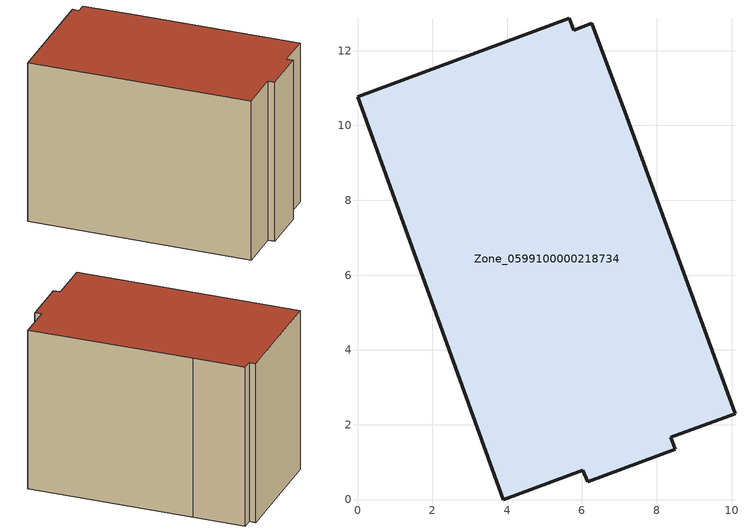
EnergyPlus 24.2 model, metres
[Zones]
Zone_0599100000218734
 floor ground (C_G): 7.19,10.23 10.09,2.29 8.37,1.66 8.49,1.34 6.15,0.47 6.02,0.79 3.89,0 0,10.76 5.66,12.86 5.78,12.55 6.26,12.74 z0
 wall outside (C_F): 10.09,2.29 7.19,10.23 6.26,12.74 5.78,12.55 5.66,12.86 0,10.76 3.89,0 6.02,0.79 6.15,0.47 8.49,1.34 8.37,1.66 10.09,2.29 z0:8.5
 roof outside (C_R): 7.19,10.23 6.26,12.74 5.78,12.55 5.66,12.86 0,10.76 3.89,0 6.02,0.79 6.15,0.47 8.49,1.34 8.37,1.66 10.09,2.29 z8.5
[BUILDING]
Pand.0599100000218734: North Axis=0; Terrain=City; Loads Convergence Tolerance Value=0.04; Temperature Convergence Tolerance Value=0.4; Solar Distribution=FullExterior; Maximum Number of Warmup Days=25; Minimum Number of Warmup Days=1
[Site:Location]
Rotterdam.The.Hague.AP_ZH_NLD Design_Conditions: Latitude=51.96; Longitude=4.45; Time Zone=1; Elevation=-4.5
[SITE:GROUNDTEMPERATURE:BUILDINGSURFACE]
18, 18, 18, 18, 18, 18, 18, 18, 18, 18, 18, 18
[MATERIAL] Thermal Absorptance=0.9; Solar Absorptance=0.7; Visible Absorptance=0.7
Name | Roughness | Thickness | Conductivity | Density | Specific Heat
G.TI.1946-1964 | MediumSmooth | 0.15 | 1 | 540 | 1210
F.TI.1946-1964 | Rough | 0.3 | 0.857143 | 1920 | 840
R.TI.1946-1964 | MediumRough | 0.2 | 0.277778 | 1500 | 1000
[CONSTRUCTION]
C_G: G.TI.1946-1964
C_F: F.TI.1946-1964
C_R: R.TI.1946-1964
[ZONE]
Zone_0599100000218734: Type=1; Multiplier=1; Ceiling Height=Autocalculate; Volume=Autocalculate; Floor Area=autocalculate; Part of Total Floor Area=Yes
[ZONEINFILTRATION:DESIGNFLOWRATE]
Infil_Zone_0599100000218734: Zone or ZoneList or Space or SpaceList=Zone_0599100000218734; Schedule=AlwaysOn; Design Flow Rate Calculation Method=Flow/Area; Flow Rate per Floor Area=0.003; Constant Term Coefficient=1; Temperature Term Coefficient=0; Velocity Term Coefficient=0; Velocity Squared Term Coefficient=0
[HVACTEMPLATE:ZONE:IDEALLOADSAIRSYSTEM]
Zone_0599100000218734: Maximum Heating Supply Air Temperature=50; Minimum Cooling Supply Air Temperature=13; Maximum Heating Supply Air Humidity Ratio=0.0156; Minimum Cooling Supply Air Humidity Ratio=0.0077; Heating Limit=NoLimit; Cooling Limit=NoLimit; Dehumidification Control Type=ConstantSensibleHeatRatio; Cooling Sensible Heat Ratio=0.7; Dehumidification Setpoint=60; Humidification Control Type=None; Humidification Setpoint=30; Outdoor Air Method=None; Outdoor Air Flow Rate per Person=0.00944; Outdoor Air Flow Rate per Zone Floor Area=0; Outdoor Air Flow Rate per Zone=0; Demand Controlled Ventilation Type=None; Outdoor Air Economizer Type=NoEconomizer; Heat Recovery Type=None; Sensible Heat Recovery Effectiveness=0.7; Latent Heat Recovery Effectiveness=0.65
[ZONECONTROL:THERMOSTAT]
ThermostatControl_Zone_0599100000218734: Zone or ZoneList=Zone_0599100000218734; Control Type Schedule=DualSetpointControlType; Control 1=Thermostat_Zone_0599100000218734; Temperature Difference Between Cutout And Setpoint=0
[THERMOSTATSETPOINT:DUALSETPOINT]
Thermostat_Zone_0599100000218734: Heating Setpoint Temperature Schedule=HeatingSetpoint_Zone_0599100000218734; Cooling Setpoint Temperature Schedule=CoolingSetpoint_Zone_0599100000218734
[SCHEDULE:COMPACT]
HeatingSetpoint_Zone_0599100000218734: Through: 12/31, For: AllDays, Until: 24:00, 21
CoolingSetpoint_Zone_0599100000218734: Through: 12/31, For: AllDays, Until: 24:00, 24
DualSetpointControlType: Through: 12/31, For: AllDays, Until: 24:00, 4
AlwaysOn: Through: 12/31, For: AllDays, Until: 24:00, 1
